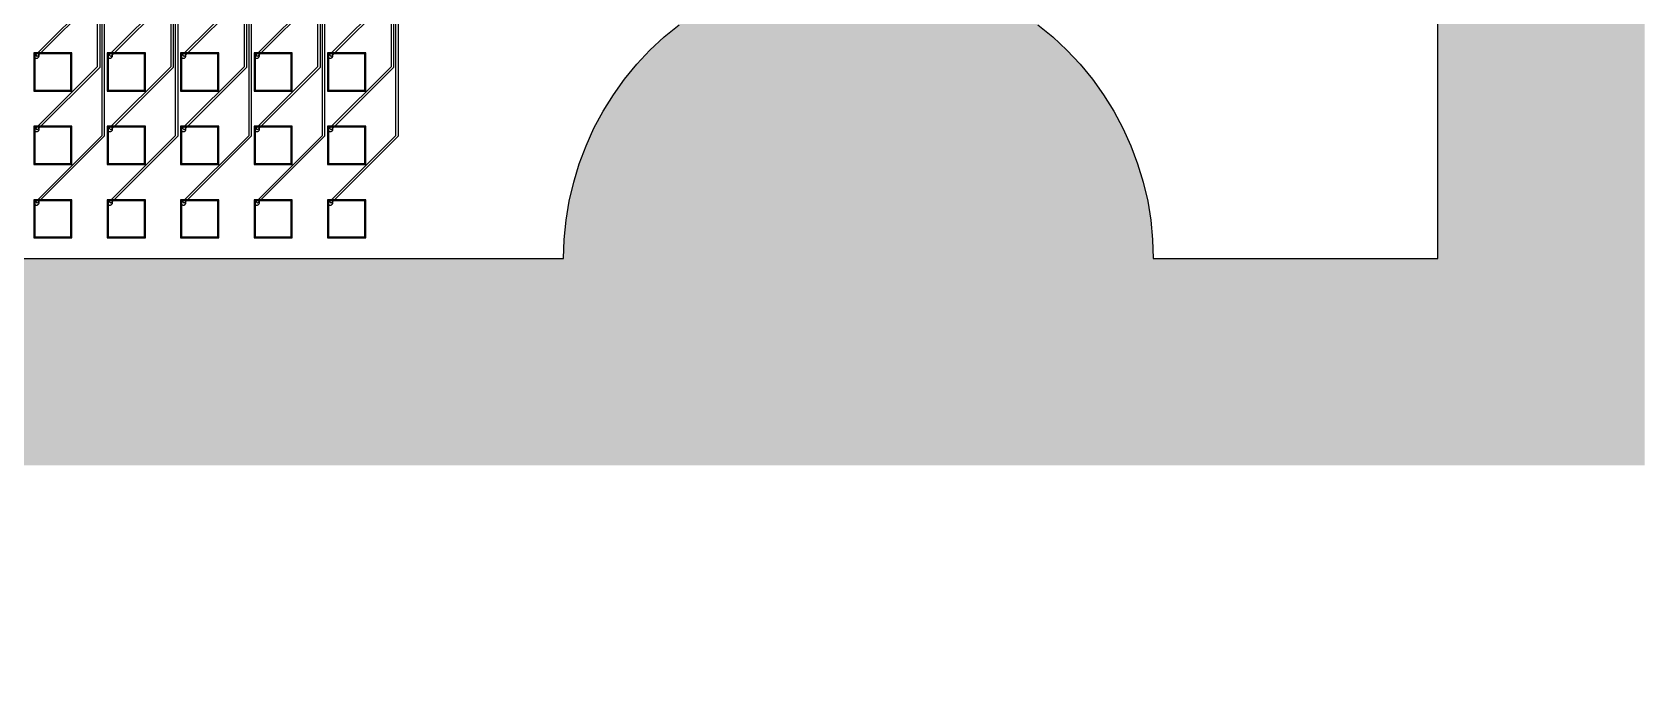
# Model space of a CAD drawing. Header units: metres. Extents: x -1236 to 4965, y 111 to 1952.
# Drawn here: x 3407 to 4965, y 111 to 739 of the extents above; entities that cross this region are included whole.
import ezdxf

# ---------------------------------------------------------------- set-up
doc = ezdxf.new("R2010")
doc.units = ezdxf.units.M
for name, color, linetype in [('Etching', 1, 'CONTINUOUS'), ('EtchingPad', 2, 'CONTINUOUS'), ('Metal1', 4, 'CONTINUOUS'), ('Metal2', 3, 'CONTINUOUS'), ('Polyimide', 7, 'CONTINUOUS'), ('Polyimide_Negative', 5, 'CONTINUOUS')]:
    doc.layers.add(name, color=color, linetype=linetype)

msp = doc.modelspace()

# ---------------------------------------------------------------- hatches: boundary and pattern name
at = {"layer": 'Polyimide_Negative'}
h = msp.add_hatch(color=5, dxfattribs=at)
h.paths.add_polyline_path([(-1236.2, 1952.5), (4965.2, 1952.5), (4965.2, 320), (1697, 320), (1697, 391), (-40.1, 391), (-45.7, 378.7), (-60.5, 350.9), (-77.1, 324.3), (-95.4, 298.7), (-115.3, 274.4), (-136.8, 251.5), (-159.7, 230), (-184, 210.1), (-209.5, 191.8), (-236.2, 175.2), (-263.9, 160.4), (-292.5, 147.4), (-321.9, 136.4), (-352, 127.3), (-382.6, 120.1), (-413.6, 115), (-444.8, 111.9), (-476.3, 110.9), (-507.7, 111.9), (-538.9, 115), (-569.9, 120.1), (-600.5, 127.3), (-630.6, 136.4), (-660, 147.4), (-688.6, 160.4), (-716.3, 175.2), (-743, 191.8), (-768.5, 210.1), (-792.8, 230), (-815.7, 251.5), (-837.2, 274.4), (-857.1, 298.7), (-875.4, 324.3), (-892, 350.9), (-906.8, 378.7), (-912.4, 391), (-1236.2, 391), (-1236.2, 1952.5)])
h.paths.add_polyline_path([(-756.2, 591), (-755.7, 572.7), (-753.9, 554.5), (-750.9, 536.4), (-746.7, 518.5), (-741.4, 501), (-734.9, 483.8), (-727.4, 467.2), (-718.7, 451), (-709.1, 435.4), (-698.4, 420.5), (-686.8, 406.4), (-674.2, 393), (-660.9, 380.5), (-646.7, 368.9), (-631.8, 358.2), (-616.3, 348.5), (-600.1, 339.9), (-583.4, 332.3), (-566.3, 325.9), (-548.7, 320.5), (-530.9, 316.4), (-512.8, 313.4), (-494.6, 311.6), (-476.3, 311), (-457.9, 311.6), (-439.7, 313.4), (-421.6, 316.4), (-403.8, 320.5), (-386.2, 325.9), (-369.1, 332.3), (-352.4, 339.9), (-336.3, 348.5), (-320.7, 358.2), (-305.8, 368.9), (-291.6, 380.5), (-278.3, 393), (-265.7, 406.4), (-254.1, 420.5), (-243.4, 435.4), (-233.8, 451), (-225.1, 467.2), (-217.6, 483.8), (-211.1, 501), (-205.8, 518.5), (-201.6, 536.4), (-198.6, 554.5), (-196.8, 572.7), (-196.2, 591), (1897, 591), (1897, 520), (3920.2, 520), (3920.9, 538.6), (3922.7, 557.2), (3925.7, 575.6), (3930, 593.8), (3935.4, 611.6), (3941.9, 629.1), (3949.6, 646.1), (3958.4, 662.5), (3968.3, 678.3), (3979.1, 693.5), (3991, 707.9), (4003.7, 721.5), (4017.3, 734.3), (4031.8, 746.1), (4046.9, 757), (4062.8, 766.8), (4079.2, 775.6), (4096.2, 783.3), (4113.6, 789.9), (4131.5, 795.3), (4149.6, 799.5), (4168.1, 802.6), (4186.6, 804.4), (4205.2, 805), (4223.9, 804.4), (4242.4, 802.6), (4260.9, 799.5), (4279, 795.3), (4296.9, 789.9), (4314.3, 783.3), (4331.3, 775.6), (4347.8, 766.8), (4363.6, 757), (4378.7, 746.1), (4393.2, 734.3), (4406.8, 721.5), (4419.5, 707.9), (4431.4, 693.5), (4442.2, 678.3), (4452.1, 662.5), (4460.9, 646.1), (4468.6, 629.1), (4475.1, 611.6), (4480.5, 593.8), (4484.8, 575.6), (4487.8, 557.2), (4489.6, 538.6), (4490.2, 520), (4765.2, 520), (4765.2, 1752.5), (-1036.2, 1752.5), (-1036.2, 591), (-756.2, 591)], flags=0)

# ---------------------------------------------------------------- linework, layer by layer
at = {"layer": 'Etching'}
for points in [[(3413.2, 716.2), (3413.2, 716.6), (3413.2, 716.9), (3413.1, 717.2), (3412.9, 717.5), (3412.7, 717.8), (3412.5, 718), (3412.3, 718.2), (3412, 718.4), (3411.7, 718.6), (3411.4, 718.7), (3411.1, 718.7), (3410.8, 718.8), (3410.4, 718.7), (3410.1, 718.7), (3409.8, 718.6), (3409.5, 718.4), (3409.2, 718.2), (3409, 718), (3408.8, 717.8), (3408.6, 717.5), (3408.4, 717.2), (3408.3, 716.9), (3408.3, 716.6), (3408.2, 716.2), (3408.3, 715.9), (3408.3, 715.6), (3408.4, 715.3), (3408.6, 715), (3408.8, 714.7), (3409, 714.5), (3409.2, 714.3), (3409.5, 714.1), (3409.8, 713.9), (3410.1, 713.8), (3410.4, 713.8), (3410.8, 713.8), (3411.1, 713.8), (3411.4, 713.8), (3411.7, 713.9), (3412, 714.1), (3412.3, 714.3), (3412.5, 714.5), (3412.7, 714.7), (3412.9, 715), (3413.1, 715.3), (3413.2, 715.6), (3413.2, 715.9), (3413.2, 716.2)], [(3484.2, 716.2), (3484.2, 716.6), (3484.2, 716.9), (3484.1, 717.2), (3483.9, 717.5), (3483.7, 717.8), (3483.5, 718), (3483.3, 718.2), (3483, 718.4), (3482.7, 718.6), (3482.4, 718.7), (3482.1, 718.7), (3481.8, 718.8), (3481.4, 718.7), (3481.1, 718.7), (3480.8, 718.6), (3480.5, 718.4), (3480.2, 718.2), (3480, 718), (3479.8, 717.8), (3479.6, 717.5), (3479.4, 717.2), (3479.3, 716.9), (3479.3, 716.6), (3479.2, 716.2), (3479.3, 715.9), (3479.3, 715.6), (3479.4, 715.3), (3479.6, 715), (3479.8, 714.7), (3480, 714.5), (3480.2, 714.3), (3480.5, 714.1), (3480.8, 713.9), (3481.1, 713.8), (3481.4, 713.8), (3481.8, 713.8), (3482.1, 713.8), (3482.4, 713.8), (3482.7, 713.9), (3483, 714.1), (3483.3, 714.3), (3483.5, 714.5), (3483.7, 714.7), (3483.9, 715), (3484.1, 715.3), (3484.2, 715.6), (3484.2, 715.9), (3484.2, 716.2)], [(3555.2, 716.2), (3555.2, 716.6), (3555.2, 716.9), (3555.1, 717.2), (3554.9, 717.5), (3554.7, 717.8), (3554.5, 718), (3554.3, 718.2), (3554, 718.4), (3553.7, 718.6), (3553.4, 718.7), (3553.1, 718.7), (3552.8, 718.8), (3552.4, 718.7), (3552.1, 718.7), (3551.8, 718.6), (3551.5, 718.4), (3551.2, 718.2), (3551, 718), (3550.8, 717.8), (3550.6, 717.5), (3550.4, 717.2), (3550.3, 716.9), (3550.3, 716.6), (3550.2, 716.2), (3550.3, 715.9), (3550.3, 715.6), (3550.4, 715.3), (3550.6, 715), (3550.8, 714.7), (3551, 714.5), (3551.2, 714.3), (3551.5, 714.1), (3551.8, 713.9), (3552.1, 713.8), (3552.4, 713.8), (3552.8, 713.8), (3553.1, 713.8), (3553.4, 713.8), (3553.7, 713.9), (3554, 714.1), (3554.3, 714.3), (3554.5, 714.5), (3554.7, 714.7), (3554.9, 715), (3555.1, 715.3), (3555.2, 715.6), (3555.2, 715.9), (3555.2, 716.2)], [(3626.2, 716.2), (3626.2, 716.6), (3626.2, 716.9), (3626.1, 717.2), (3625.9, 717.5), (3625.7, 717.8), (3625.5, 718), (3625.3, 718.2), (3625, 718.4), (3624.7, 718.6), (3624.4, 718.7), (3624.1, 718.7), (3623.8, 718.8), (3623.4, 718.7), (3623.1, 718.7), (3622.8, 718.6), (3622.5, 718.4), (3622.2, 718.2), (3622, 718), (3621.8, 717.8), (3621.6, 717.5), (3621.4, 717.2), (3621.3, 716.9), (3621.3, 716.6), (3621.2, 716.2), (3621.3, 715.9), (3621.3, 715.6), (3621.4, 715.3), (3621.6, 715), (3621.8, 714.7), (3622, 714.5), (3622.2, 714.3), (3622.5, 714.1), (3622.8, 713.9), (3623.1, 713.8), (3623.4, 713.8), (3623.8, 713.8), (3624.1, 713.8), (3624.4, 713.8), (3624.7, 713.9), (3625, 714.1), (3625.3, 714.3), (3625.5, 714.5), (3625.7, 714.7), (3625.9, 715), (3626.1, 715.3), (3626.2, 715.6), (3626.2, 715.9), (3626.2, 716.2)], [(3697.2, 716.2), (3697.2, 716.6), (3697.2, 716.9), (3697.1, 717.2), (3696.9, 717.5), (3696.7, 717.8), (3696.5, 718), (3696.3, 718.2), (3696, 718.4), (3695.7, 718.6), (3695.4, 718.7), (3695.1, 718.7), (3694.8, 718.8), (3694.4, 718.7), (3694.1, 718.7), (3693.8, 718.6), (3693.5, 718.4), (3693.2, 718.2), (3693, 718), (3692.8, 717.8), (3692.6, 717.5), (3692.4, 717.2), (3692.3, 716.9), (3692.3, 716.6), (3692.2, 716.2), (3692.3, 715.9), (3692.3, 715.6), (3692.4, 715.3), (3692.6, 715), (3692.8, 714.7), (3693, 714.5), (3693.2, 714.3), (3693.5, 714.1), (3693.8, 713.9), (3694.1, 713.8), (3694.4, 713.8), (3694.8, 713.8), (3695.1, 713.8), (3695.4, 713.8), (3695.7, 713.9), (3696, 714.1), (3696.3, 714.3), (3696.5, 714.5), (3696.7, 714.7), (3696.9, 715), (3697.1, 715.3), (3697.2, 715.6), (3697.2, 715.9), (3697.2, 716.2)], [(3413.2, 645.2), (3413.2, 645.6), (3413.2, 645.9), (3413.1, 646.2), (3412.9, 646.5), (3412.7, 646.8), (3412.5, 647), (3412.3, 647.2), (3412, 647.4), (3411.7, 647.6), (3411.4, 647.7), (3411.1, 647.7), (3410.8, 647.8), (3410.4, 647.7), (3410.1, 647.7), (3409.8, 647.6), (3409.5, 647.4), (3409.2, 647.2), (3409, 647), (3408.8, 646.8), (3408.6, 646.5), (3408.4, 646.2), (3408.3, 645.9), (3408.3, 645.6), (3408.2, 645.2), (3408.3, 644.9), (3408.3, 644.6), (3408.4, 644.3), (3408.6, 644), (3408.8, 643.7), (3409, 643.5), (3409.2, 643.3), (3409.5, 643.1), (3409.8, 642.9), (3410.1, 642.8), (3410.4, 642.8), (3410.8, 642.8), (3411.1, 642.8), (3411.4, 642.8), (3411.7, 642.9), (3412, 643.1), (3412.3, 643.3), (3412.5, 643.5), (3412.7, 643.7), (3412.9, 644), (3413.1, 644.3), (3413.2, 644.6), (3413.2, 644.9), (3413.2, 645.2)], [(3484.2, 645.2), (3484.2, 645.6), (3484.2, 645.9), (3484.1, 646.2), (3483.9, 646.5), (3483.7, 646.8), (3483.5, 647), (3483.3, 647.2), (3483, 647.4), (3482.7, 647.6), (3482.4, 647.7), (3482.1, 647.7), (3481.8, 647.8), (3481.4, 647.7), (3481.1, 647.7), (3480.8, 647.6), (3480.5, 647.4), (3480.2, 647.2), (3480, 647), (3479.8, 646.8), (3479.6, 646.5), (3479.4, 646.2), (3479.3, 645.9), (3479.3, 645.6), (3479.2, 645.2), (3479.3, 644.9), (3479.3, 644.6), (3479.4, 644.3), (3479.6, 644), (3479.8, 643.7), (3480, 643.5), (3480.2, 643.3), (3480.5, 643.1), (3480.8, 642.9), (3481.1, 642.8), (3481.4, 642.8), (3481.8, 642.8), (3482.1, 642.8), (3482.4, 642.8), (3482.7, 642.9), (3483, 643.1), (3483.3, 643.3), (3483.5, 643.5), (3483.7, 643.7), (3483.9, 644), (3484.1, 644.3), (3484.2, 644.6), (3484.2, 644.9), (3484.2, 645.2)], [(3555.2, 645.2), (3555.2, 645.6), (3555.2, 645.9), (3555.1, 646.2), (3554.9, 646.5), (3554.7, 646.8), (3554.5, 647), (3554.3, 647.2), (3554, 647.4), (3553.7, 647.6), (3553.4, 647.7), (3553.1, 647.7), (3552.8, 647.8), (3552.4, 647.7), (3552.1, 647.7), (3551.8, 647.6), (3551.5, 647.4), (3551.2, 647.2), (3551, 647), (3550.8, 646.8), (3550.6, 646.5), (3550.4, 646.2), (3550.3, 645.9), (3550.3, 645.6), (3550.2, 645.2), (3550.3, 644.9), (3550.3, 644.6), (3550.4, 644.3), (3550.6, 644), (3550.8, 643.7), (3551, 643.5), (3551.2, 643.3), (3551.5, 643.1), (3551.8, 642.9), (3552.1, 642.8), (3552.4, 642.8), (3552.8, 642.8), (3553.1, 642.8), (3553.4, 642.8), (3553.7, 642.9), (3554, 643.1), (3554.3, 643.3), (3554.5, 643.5), (3554.7, 643.7), (3554.9, 644), (3555.1, 644.3), (3555.2, 644.6), (3555.2, 644.9), (3555.2, 645.2)], [(3626.2, 645.2), (3626.2, 645.6), (3626.2, 645.9), (3626.1, 646.2), (3625.9, 646.5), (3625.7, 646.8), (3625.5, 647), (3625.3, 647.2), (3625, 647.4), (3624.7, 647.6), (3624.4, 647.7), (3624.1, 647.7), (3623.8, 647.8), (3623.4, 647.7), (3623.1, 647.7), (3622.8, 647.6), (3622.5, 647.4), (3622.2, 647.2), (3622, 647), (3621.8, 646.8), (3621.6, 646.5), (3621.4, 646.2), (3621.3, 645.9), (3621.3, 645.6), (3621.2, 645.2), (3621.3, 644.9), (3621.3, 644.6), (3621.4, 644.3), (3621.6, 644), (3621.8, 643.7), (3622, 643.5), (3622.2, 643.3), (3622.5, 643.1), (3622.8, 642.9), (3623.1, 642.8), (3623.4, 642.8), (3623.8, 642.8), (3624.1, 642.8), (3624.4, 642.8), (3624.7, 642.9), (3625, 643.1), (3625.3, 643.3), (3625.5, 643.5), (3625.7, 643.7), (3625.9, 644), (3626.1, 644.3), (3626.2, 644.6), (3626.2, 644.9), (3626.2, 645.2)], [(3697.2, 645.2), (3697.2, 645.6), (3697.2, 645.9), (3697.1, 646.2), (3696.9, 646.5), (3696.7, 646.8), (3696.5, 647), (3696.3, 647.2), (3696, 647.4), (3695.7, 647.6), (3695.4, 647.7), (3695.1, 647.7), (3694.8, 647.8), (3694.4, 647.7), (3694.1, 647.7), (3693.8, 647.6), (3693.5, 647.4), (3693.2, 647.2), (3693, 647), (3692.8, 646.8), (3692.6, 646.5), (3692.4, 646.2), (3692.3, 645.9), (3692.3, 645.6), (3692.2, 645.2), (3692.3, 644.9), (3692.3, 644.6), (3692.4, 644.3), (3692.6, 644), (3692.8, 643.7), (3693, 643.5), (3693.2, 643.3), (3693.5, 643.1), (3693.8, 642.9), (3694.1, 642.8), (3694.4, 642.8), (3694.8, 642.8), (3695.1, 642.8), (3695.4, 642.8), (3695.7, 642.9), (3696, 643.1), (3696.3, 643.3), (3696.5, 643.5), (3696.7, 643.7), (3696.9, 644), (3697.1, 644.3), (3697.2, 644.6), (3697.2, 644.9), (3697.2, 645.2)], [(3413.2, 574.2), (3413.2, 574.6), (3413.2, 574.9), (3413.1, 575.2), (3412.9, 575.5), (3412.7, 575.8), (3412.5, 576), (3412.3, 576.2), (3412, 576.4), (3411.7, 576.6), (3411.4, 576.7), (3411.1, 576.7), (3410.8, 576.8), (3410.4, 576.7), (3410.1, 576.7), (3409.8, 576.6), (3409.5, 576.4), (3409.2, 576.2), (3409, 576), (3408.8, 575.8), (3408.6, 575.5), (3408.4, 575.2), (3408.3, 574.9), (3408.3, 574.6), (3408.2, 574.2), (3408.3, 573.9), (3408.3, 573.6), (3408.4, 573.3), (3408.6, 573), (3408.8, 572.7), (3409, 572.5), (3409.2, 572.3), (3409.5, 572.1), (3409.8, 571.9), (3410.1, 571.8), (3410.4, 571.8), (3410.8, 571.8), (3411.1, 571.8), (3411.4, 571.8), (3411.7, 571.9), (3412, 572.1), (3412.3, 572.3), (3412.5, 572.5), (3412.7, 572.7), (3412.9, 573), (3413.1, 573.3), (3413.2, 573.6), (3413.2, 573.9), (3413.2, 574.2)], [(3484.2, 574.2), (3484.2, 574.6), (3484.2, 574.9), (3484.1, 575.2), (3483.9, 575.5), (3483.7, 575.8), (3483.5, 576), (3483.3, 576.2), (3483, 576.4), (3482.7, 576.6), (3482.4, 576.7), (3482.1, 576.7), (3481.8, 576.8), (3481.4, 576.7), (3481.1, 576.7), (3480.8, 576.6), (3480.5, 576.4), (3480.2, 576.2), (3480, 576), (3479.8, 575.8), (3479.6, 575.5), (3479.4, 575.2), (3479.3, 574.9), (3479.3, 574.6), (3479.2, 574.2), (3479.3, 573.9), (3479.3, 573.6), (3479.4, 573.3), (3479.6, 573), (3479.8, 572.7), (3480, 572.5), (3480.2, 572.3), (3480.5, 572.1), (3480.8, 571.9), (3481.1, 571.8), (3481.4, 571.8), (3481.8, 571.8), (3482.1, 571.8), (3482.4, 571.8), (3482.7, 571.9), (3483, 572.1), (3483.3, 572.3), (3483.5, 572.5), (3483.7, 572.7), (3483.9, 573), (3484.1, 573.3), (3484.2, 573.6), (3484.2, 573.9), (3484.2, 574.2)], [(3555.2, 574.2), (3555.2, 574.6), (3555.2, 574.9), (3555.1, 575.2), (3554.9, 575.5), (3554.7, 575.8), (3554.5, 576), (3554.3, 576.2), (3554, 576.4), (3553.7, 576.6), (3553.4, 576.7), (3553.1, 576.7), (3552.8, 576.8), (3552.4, 576.7), (3552.1, 576.7), (3551.8, 576.6), (3551.5, 576.4), (3551.2, 576.2), (3551, 576), (3550.8, 575.8), (3550.6, 575.5), (3550.4, 575.2), (3550.3, 574.9), (3550.3, 574.6), (3550.2, 574.2), (3550.3, 573.9), (3550.3, 573.6), (3550.4, 573.3), (3550.6, 573), (3550.8, 572.7), (3551, 572.5), (3551.2, 572.3), (3551.5, 572.1), (3551.8, 571.9), (3552.1, 571.8), (3552.4, 571.8), (3552.8, 571.8), (3553.1, 571.8), (3553.4, 571.8), (3553.7, 571.9), (3554, 572.1), (3554.3, 572.3), (3554.5, 572.5), (3554.7, 572.7), (3554.9, 573), (3555.1, 573.3), (3555.2, 573.6), (3555.2, 573.9), (3555.2, 574.2)], [(3626.2, 574.2), (3626.2, 574.6), (3626.2, 574.9), (3626.1, 575.2), (3625.9, 575.5), (3625.7, 575.8), (3625.5, 576), (3625.3, 576.2), (3625, 576.4), (3624.7, 576.6), (3624.4, 576.7), (3624.1, 576.7), (3623.8, 576.8), (3623.4, 576.7), (3623.1, 576.7), (3622.8, 576.6), (3622.5, 576.4), (3622.2, 576.2), (3622, 576), (3621.8, 575.8), (3621.6, 575.5), (3621.4, 575.2), (3621.3, 574.9), (3621.3, 574.6), (3621.2, 574.2), (3621.3, 573.9), (3621.3, 573.6), (3621.4, 573.3), (3621.6, 573), (3621.8, 572.7), (3622, 572.5), (3622.2, 572.3), (3622.5, 572.1), (3622.8, 571.9), (3623.1, 571.8), (3623.4, 571.8), (3623.8, 571.8), (3624.1, 571.8), (3624.4, 571.8), (3624.7, 571.9), (3625, 572.1), (3625.3, 572.3), (3625.5, 572.5), (3625.7, 572.7), (3625.9, 573), (3626.1, 573.3), (3626.2, 573.6), (3626.2, 573.9), (3626.2, 574.2)], [(3697.2, 574.2), (3697.2, 574.6), (3697.2, 574.9), (3697.1, 575.2), (3696.9, 575.5), (3696.7, 575.8), (3696.5, 576), (3696.3, 576.2), (3696, 576.4), (3695.7, 576.6), (3695.4, 576.7), (3695.1, 576.7), (3694.8, 576.8), (3694.4, 576.7), (3694.1, 576.7), (3693.8, 576.6), (3693.5, 576.4), (3693.2, 576.2), (3693, 576), (3692.8, 575.8), (3692.6, 575.5), (3692.4, 575.2), (3692.3, 574.9), (3692.3, 574.6), (3692.2, 574.2), (3692.3, 573.9), (3692.3, 573.6), (3692.4, 573.3), (3692.6, 573), (3692.8, 572.7), (3693, 572.5), (3693.2, 572.3), (3693.5, 572.1), (3693.8, 571.9), (3694.1, 571.8), (3694.4, 571.8), (3694.8, 571.8), (3695.1, 571.8), (3695.4, 571.8), (3695.7, 571.9), (3696, 572.1), (3696.3, 572.3), (3696.5, 572.5), (3696.7, 572.7), (3696.9, 573), (3697.1, 573.3), (3697.2, 573.6), (3697.2, 573.9), (3697.2, 574.2)]]:
    msp.add_lwpolyline(points, close=True, dxfattribs=at)
at = {"layer": 'EtchingPad'}
for points in [[(3409, 683), (3444, 683), (3444, 718), (3409, 718), (3409, 683)], [(3480, 683), (3515, 683), (3515, 718), (3480, 718), (3480, 683)], [(3551, 683), (3586, 683), (3586, 718), (3551, 718), (3551, 683)], [(3622, 683), (3657, 683), (3657, 718), (3622, 718), (3622, 683)], [(3693, 683), (3728, 683), (3728, 718), (3693, 718), (3693, 683)], [(3409, 612), (3444, 612), (3444, 647), (3409, 647), (3409, 612)], [(3480, 612), (3515, 612), (3515, 647), (3480, 647), (3480, 612)], [(3551, 612), (3586, 612), (3586, 647), (3551, 647), (3551, 612)], [(3622, 612), (3657, 612), (3657, 647), (3622, 647), (3622, 612)], [(3693, 612), (3728, 612), (3728, 647), (3693, 647), (3693, 612)], [(3409, 541), (3444, 541), (3444, 576), (3409, 576), (3409, 541)], [(3480, 541), (3515, 541), (3515, 576), (3480, 576), (3480, 541)], [(3551, 541), (3586, 541), (3586, 576), (3551, 576), (3551, 541)], [(3622, 541), (3657, 541), (3657, 576), (3622, 576), (3622, 541)], [(3693, 541), (3728, 541), (3728, 576), (3693, 576), (3693, 541)]]:
    msp.add_lwpolyline(points, close=True, dxfattribs=at)
at = {"layer": 'Metal1'}
for points in [[(3476.2, 1652.5), (3476.2, 638.3), (3411.5, 573.5), (3410, 575), (3474.2, 639.2), (3474.2, 1652.5)], [(3471.8, 1652.5), (3471.8, 704.8), (3411.5, 644.5), (3410, 646), (3469.8, 705.7), (3469.8, 1652.5)], [(3467.2, 1652.5), (3467.2, 771.3), (3411.5, 715.5), (3410, 717), (3465.2, 772.2), (3465.2, 1652.5)], [(3547.2, 1652.5), (3547.2, 638.3), (3482.5, 573.5), (3481, 575), (3545.2, 639.2), (3545.2, 1652.5)], [(3542.8, 1652.5), (3542.8, 704.8), (3482.5, 644.5), (3481, 646), (3540.8, 705.7), (3540.8, 1652.5)], [(3538.2, 1652.5), (3538.2, 771.3), (3482.5, 715.5), (3481, 717), (3536.2, 772.2), (3536.2, 1652.5)], [(3618.2, 1652.5), (3618.2, 638.3), (3553.5, 573.5), (3552, 575), (3616.2, 639.2), (3616.2, 1652.5)], [(3613.8, 1652.5), (3613.8, 704.8), (3553.5, 644.5), (3552, 646), (3611.8, 705.7), (3611.8, 1652.5)], [(3609.2, 1652.5), (3609.2, 771.3), (3553.5, 715.5), (3552, 717), (3607.2, 772.2), (3607.2, 1652.5)], [(3689.2, 1652.5), (3689.2, 638.3), (3624.5, 573.5), (3623, 575), (3687.2, 639.2), (3687.2, 1652.5)], [(3684.8, 1652.5), (3684.8, 704.8), (3624.5, 644.5), (3623, 646), (3682.8, 705.7), (3682.8, 1652.5)], [(3680.2, 1652.5), (3680.2, 771.3), (3624.5, 715.5), (3623, 717), (3678.2, 772.2), (3678.2, 1652.5)], [(3760.2, 1652.5), (3760.2, 638.3), (3695.5, 573.5), (3694, 575), (3758.2, 639.2), (3758.2, 1652.5)], [(3755.8, 1652.5), (3755.8, 704.8), (3695.5, 644.5), (3694, 646), (3753.8, 705.7), (3753.8, 1652.5)], [(3751.2, 1652.5), (3751.2, 771.3), (3695.5, 715.5), (3694, 717), (3749.2, 772.2), (3749.2, 1652.5)]]:
    msp.add_lwpolyline(points, close=True, dxfattribs=at)
at = {"layer": 'Metal2'}
for points in [[(3408, 682), (3445, 682), (3445, 719), (3408, 719), (3408, 682)], [(3479, 682), (3516, 682), (3516, 719), (3479, 719), (3479, 682)], [(3550, 682), (3587, 682), (3587, 719), (3550, 719), (3550, 682)], [(3621, 682), (3658, 682), (3658, 719), (3621, 719), (3621, 682)], [(3692, 682), (3729, 682), (3729, 719), (3692, 719), (3692, 682)], [(3408, 611), (3445, 611), (3445, 648), (3408, 648), (3408, 611)], [(3479, 611), (3516, 611), (3516, 648), (3479, 648), (3479, 611)], [(3550, 611), (3587, 611), (3587, 648), (3550, 648), (3550, 611)], [(3621, 611), (3658, 611), (3658, 648), (3621, 648), (3621, 611)], [(3692, 611), (3729, 611), (3729, 648), (3692, 648), (3692, 611)], [(3408, 540), (3445, 540), (3445, 577), (3408, 577), (3408, 540)], [(3479, 540), (3516, 540), (3516, 577), (3479, 577), (3479, 540)], [(3550, 540), (3587, 540), (3587, 577), (3550, 577), (3550, 540)], [(3621, 540), (3658, 540), (3658, 577), (3621, 577), (3621, 540)], [(3692, 540), (3729, 540), (3729, 577), (3692, 577), (3692, 540)]]:
    msp.add_lwpolyline(points, close=True, dxfattribs=at)
at = {"layer": 'Polyimide'}
for points in [[(4378.7, 746.1), (4393.2, 734.3), (4406.8, 721.5), (4419.5, 707.9), (4431.4, 693.5), (4442.2, 678.3), (4452.1, 662.5), (4460.9, 646.1), (4468.6, 629.1), (4475.1, 611.6), (4480.5, 593.8), (4484.8, 575.6), (4487.8, 557.2), (4489.6, 538.6), (4490.2, 520), (4765.2, 520), (4765.2, 1752.5)], [(1897, 520), (3920.2, 520), (3920.9, 538.6), (3922.7, 557.2), (3925.7, 575.6), (3930, 593.8), (3935.4, 611.6), (3941.9, 629.1), (3949.6, 646.1), (3958.4, 662.5), (3968.3, 678.3), (3979.1, 693.5), (3991, 707.9), (4003.7, 721.5), (4017.3, 734.3), (4031.8, 746.1)]]:
    msp.add_lwpolyline(points, dxfattribs=at)

doc.saveas('drawing.dxf')
